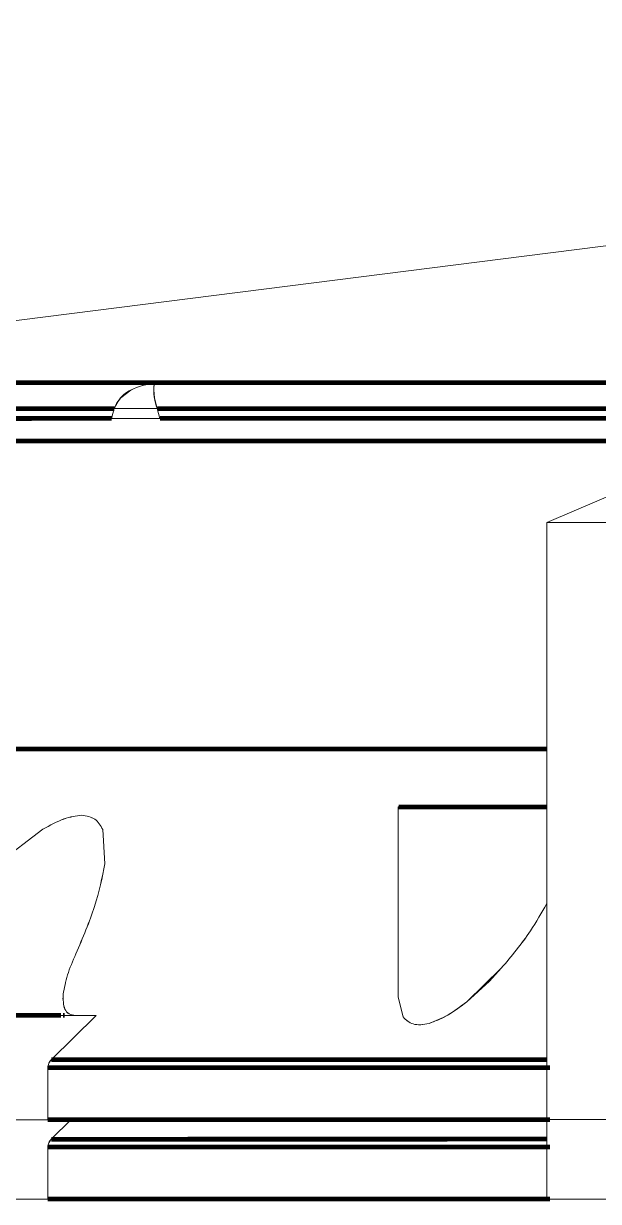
# Model space of a CAD drawing. Header units: millimetres. Extents: x -16985 to -606, y 2122 to 9380.
# Drawn here: x -2125.75 to -2103.67, y 7666.96 to 7712.17 of the extents above; entities that cross this region are included whole.
import ezdxf

# ---------------------------------------------------------------- set-up
doc = ezdxf.new("R2010")
doc.units = ezdxf.units.MM
doc.linetypes.add('K5LT_THIN', pattern=[0])

msp = doc.modelspace()

# ---------------------------------------------------------------- linework, layer by layer
at = {"color": 7, "linetype": 'K5LT_THIN', "lineweight": 18}
for p, q in [((-2036.018366031, 7712.1650275195), (-2144.8922312368, 7698.3782751055)), ((-2121.1806492566, 7698.2914005719), (-2121.1868975664, 7698.2891816451)), ((-2121.0205705682, 7698.3207587634), (-2120.6929991517, 7698.3811126246)), ((-2120.7449669481, 7698.2081202227), (-2120.7487018654, 7698.0987093106)), ((-2120.7331907824, 7698.2904940744), (-2120.734822704, 7698.2790788423)), ((-2120.7322760458, 7698.2934299052), (-2120.7331907462, 7698.2904942362)), ((-2122.1672308929, 7697.606185692), (-2122.0187256395, 7697.7989122393)), ((-2122.0187256395, 7697.7989122393), (-2121.6341802357, 7698.0988992331)), ((-2120.7487018654, 7698.0987093106), (-2120.7205809276, 7697.7982023565)), ((-2120.7205809276, 7697.7982023565), (-2120.7165697644, 7697.7787889707)), ((-2122.2768316782, 7697.3888629713), (-2122.3783869103, 7697.004396129)), ((-2122.2768316774, 7697.3888629714), (-2122.378386904, 7697.004396168)), ((-2122.3783868648, 7697.0034598205), (-2122.2768316326, 7697.3879248145)), ((-2122.3783868483, 7697.003459911), (-2122.2768316317, 7697.3879248148)), ((-2122.369312456, 7697.0099478102), (-2122.2706275905, 7697.3888635545)), ((-2122.2706275904, 7697.3888635548), (-2122.3693124569, 7697.009947809)), ((-2122.3693124113, 7697.0090115345), (-2122.2706275445, 7697.3879254435)), ((-2122.2706275447, 7697.3879254432), (-2122.3693123672, 7697.009011762)), ((-2122.2768316785, 7697.3888629713), (-2122.0867283305, 7697.710659982)), ((-2122.2768316332, 7697.3879248145), (-2120.6235980386, 7697.388071227)), ((-2122.2706275265, 7697.3879254431), (-2122.2479288127, 7697.4358402229)), ((-2120.6943361562, 7697.6711818751), (-2120.6808809794, 7697.6060609786)), ((-2120.6808809794, 7697.6060609786), (-2120.6621938325, 7697.5425407045)), ((-2120.5219677835, 7697.0045943991), (-2120.623598087, 7697.3890394602)), ((-2120.5219677648, 7697.0045943091), (-2120.623598087, 7697.3890394605)), ((-2120.6235980397, 7697.388071227), (-2120.5219677256, 7697.0036242662)), ((-2120.6235980399, 7697.388071227), (-2120.5219677176, 7697.0036242274)), ((-2120.6167504021, 7697.3890401125), (-2120.5146297192, 7697.0101460307)), ((-2120.5146296726, 7697.0101458037), (-2120.6167504011, 7697.3890401127)), ((-2120.5146296262, 7697.0091757885), (-2120.6167503547, 7697.3880719129)), ((-2120.6167503539, 7697.388071913), (-2120.5146296253, 7697.0091757876)), ((-2122.3783868828, 7697.0043959403), (-2122.3503213704, 7697.0043989364)), ((-2120.5219678011, 7697.0036240388), (-2122.3783868371, 7697.0034596318)), ((-2120.5219679501, 7697.0036240418), (-2122.3783866323, 7697.003459635)), ((-2120.5146297482, 7697.0091757881), (-2120.5219678011, 7697.0036240388)), ((-2105.6521786102, 7693.0230816633), (-2099.166394685, 7695.7755482314)), ((-2101.4095379473, 7693.0234737108), (-2105.6521786102, 7693.0230816633)), ((-2105.6499401062, 7670.1010813025), (-2105.6521786142, 7693.0230816644)), ((-2105.6521786142, 7693.0230816537), (-2105.6499401062, 7670.101081303)), ((-2111.2952886504, 7682.1005851513), (-2111.362540172, 7682.1005749977)), ((-2111.362540172, 7682.1005749977), (-2111.2952886541, 7682.1005779793)), ((-2111.362540171, 7682.1005749977), (-2111.3618274144, 7674.8020499538)), ((-2111.0961185336, 7682.10060805), (-2111.2952886504, 7682.1005851513)), ((-2111.2952886541, 7682.1005779793), (-2111.0961185359, 7682.1005939816)), ((-2110.7726838143, 7682.1006428137), (-2111.0961185336, 7682.10060805)), ((-2111.0961185359, 7682.1005939816), (-2110.7726838173, 7682.1006223896)), ((-2110.3374139105, 7682.1006881065), (-2110.7726838143, 7682.1006428137)), ((-2110.7726838173, 7682.1006223896), (-2110.3374139082, 7682.1006621116)), ((-2108.1312816726, 7682.1009151383), (-2110.3374139115, 7682.1006881065)), ((-2110.3374139082, 7682.1006621116), (-2109.8070359936, 7682.1007116212)), ((-2109.8070359936, 7682.1007116212), (-2109.2019321964, 7682.1007690155)), ((-2109.3623507705, 7682.1007703314), (-2109.2481844912, 7682.1007844949)), ((-2109.2481844899, 7682.1007784664), (-2109.3623507705, 7682.1007703314)), ((-2109.2481844912, 7682.1007844949), (-2108.9230664199, 7682.1008188006)), ((-2108.9230664233, 7682.1008076612), (-2109.2481844899, 7682.1007784664)), ((-2109.2019321964, 7682.1007690155), (-2108.5453563115, 7682.1008320892)), ((-2108.9230664199, 7682.1008188006), (-2108.4364928533, 7682.1008680253)), ((-2108.4364928465, 7682.1008534717), (-2108.9230664233, 7682.1008076612)), ((-2108.5453563115, 7682.1008320892), (-2107.8625401827, 7682.1008984182)), ((-2108.4364928533, 7682.1008680253), (-2107.862540188, 7682.100924677)), ((-2107.8625401873, 7682.1009089217), (-2108.4364928465, 7682.1008534717)), ((-2105.6511120036, 7682.1011415624), (-2108.1312816736, 7682.1009151382)), ((-2107.862540188, 7682.100924677), (-2107.2885875277, 7682.100980127)), ((-2107.288587526, 7682.1009655734), (-2107.8625401873, 7682.1009089217)), ((-2107.8625401827, 7682.1008984182), (-2107.179724064, 7682.1009654536)), ((-2107.2885875277, 7682.100980127), (-2106.802013951, 7682.1010259375)), ((-2106.8020139554, 7682.1010147981), (-2107.288587526, 7682.1009655734)), ((-2107.179724064, 7682.1009654536), (-2106.5231481812, 7682.1010306192)), ((-2106.802013951, 7682.1010259375), (-2106.4768958854, 7682.1010551323)), ((-2106.4768958831, 7682.1010491038), (-2106.8020139554, 7682.1010147981)), ((-2106.5231481812, 7682.1010306192), (-2105.9180443812, 7682.1010914108)), ((-2106.3627296038, 7682.1010632673), (-2106.4768958831, 7682.1010491038)), ((-2106.4768958854, 7682.1010551323), (-2106.3627296038, 7682.1010632673)), ((-2106.444366112, 7682.101068881), (-2105.6511120035, 7682.1011412888)), ((-2105.9180443812, 7682.1010914108), (-2105.6511120013, 7682.1011186293)), ((-2126.7242558585, 7679.9427605132), (-2125.0090742273, 7681.2425435363)), ((-2126.7242551306, 7679.9427609133), (-2125.0090768994, 7681.2425436619)), ((-2122.7105257621, 7681.2302932538), (-2122.6286156865, 7679.9230552106)), ((-2122.7105253994, 7681.2302932454), (-2122.6286155909, 7679.9230552088)), ((-2107.4030178025, 7675.9082841485), (-2108.7298428401, 7674.6221094344)), ((-2107.8618871451, 7675.4138459488), (-2107.4030177436, 7675.9082841421)), ((-2108.729843428, 7674.6221094052), (-2107.8618871451, 7675.4138459488)), ((-2124.2372110427, 7674.7617816276), (-2124.237207841, 7674.7289971179)), ((-2111.1759175044, 7674.0419005058), (-2111.3618282284, 7674.8103853095)), ((-2111.3594229104, 7674.8020501906), (-2111.1759998655, 7674.0418995661)), ((-2122.9647567424, 7674.0995209511), (-2130.8664297682, 7674.0987569935)), ((-2126.2685865025, 7674.0992745159), (-2125.4511287633, 7674.0993516351)), ((-2125.4511287633, 7674.0993516351), (-2124.7126204356, 7674.0994204786)), ((-2124.7126204356, 7674.0994204786), (-2124.2371463623, 7674.0994641273)), ((-2124.6855166178, 7672.3983750628), (-2122.9647567424, 7674.0995209511)), ((-2122.9647567386, 7674.0995209515), (-2124.6855166218, 7672.398375064)), ((-2124.2036861835, 7674.0994172699), (-2124.2083252682, 7674.0994122952)), ((-2124.2083252682, 7674.0994122952), (-2124.166222017, 7674.0994153737)), ((-2124.1873764185, 7674.0994192428), (-2124.2036861835, 7674.0994172699)), ((-2123.7606286259, 7674.099507277), (-2123.5270361099, 7674.0995282676)), ((-2123.7603992881, 7674.0994496933), (-2122.9647567415, 7674.0995209511)), ((-2123.2680852265, 7674.0995193818), (-2123.742766633, 7674.0994686018)), ((-2124.8196472953, 7672.0993416054), (-2124.8194519801, 7670.099341615)), ((-2124.7827466043, 7672.2623588221), (-2124.6855166178, 7672.3983750628)), ((-2130.8660391378, 7670.0987570126), (-2124.8194519793, 7670.099341615)), ((-2124.8194520283, 7670.099341615), (-2130.8660390198, 7670.0987570126)), ((-2123.9272903822, 7670.0995595004), (-2124.8812223999, 7670.0994762942)), ((-2115.6978174315, 7670.1001644318), (-2124.8194520283, 7670.099341615)), ((-2124.8194519873, 7670.0994234047), (-2123.2780650883, 7670.0995678804)), ((-2124.6852188343, 7669.3502702528), (-2123.9272898642, 7670.0995600111)), ((-2123.9272898656, 7670.0995600111), (-2124.6852188383, 7669.350270254)), ((-2124.020089873986, 7670.099437567181), (-2114.650844731176, 7670.10028113247)), ((-2122.9740473096, 7670.0995319783), (-2123.9872039462, 7670.0994414467)), ((-2121.2360146714, 7670.0997942455), (-2121.9487470053, 7670.0997320778)), ((-2120.9563756121, 7670.0997475423), (-2121.9487469108, 7670.0996390166)), ((-2121.7945946569, 7670.0997026865), (-2120.8763991987, 7670.0997805751)), ((-2120.5900708185, 7670.0997958975), (-2120.9563756121, 7670.0997475423)), ((-2120.8763991987, 7670.0997805751), (-2120.5900708185, 7670.0997958975)), ((-2120.5969786252, 7670.1008720821), (-2119.0830482337, 7670.1010312117)), ((-2120.588823363145, 7670.100744729481), (-2114.822753345637, 7670.101359226573)), ((-2112.256187345381, 7670.100592512419), (-2120.588823275908, 7670.099851448567)), ((-2105.5352760078, 7670.101093103), (-2115.6978174315, 7670.1001644318)), ((-2114.650844731176, 7670.10028113247), (-2105.64993999549, 7670.101102555532)), ((-2105.649940003985, 7670.101189546203), (-2112.256187345381, 7670.100592512418)), ((-2102.376084125, 7670.1013838264), (-2105.6499402992, 7670.101081303)), ((-2105.6499402992, 7670.101081303), (-2105.5352760078, 7670.101093103)), ((-2102.376084271, 7670.1013838259), (-2105.6499401062, 7670.1010813025)), ((-2105.6499401062, 7670.101081303), (-2105.5352758728, 7670.101093103)), ((-2105.6496423228, 7667.0529764925), (-2105.6499399934, 7670.101081303)), ((-2124.7824488208, 7669.2142540121), (-2124.6852188343, 7669.3502702528)), ((-2124.8193495118, 7669.0512367954), (-2124.8191541966, 7667.051236805)), ((-2130.8657413543, 7667.0506522026), (-2124.8191541958, 7667.051236805)), ((-2124.8191542448, 7667.051236805), (-2130.8657412363, 7667.0506522026)), ((-2123.9868668473, 7667.0514494679), (-2124.8809246165, 7667.0513714842)), ((-2115.697519648, 7667.0520596218), (-2124.8191542448, 7667.051236805)), ((-2124.8191542038, 7667.0513185947), (-2123.2777673049, 7667.0514630704)), ((-2124.019792090496, 7667.051332757182), (-2114.650546947686, 7667.05217632247)), ((-2122.9737495261, 7667.0514271683), (-2123.9869061627, 7667.0513366367)), ((-2121.2357168879, 7667.0516894355), (-2121.9484492218, 7667.0516272678)), ((-2120.9560778286, 7667.0516427323), (-2121.9484491273, 7667.0515342066)), ((-2121.7942968734, 7667.0515978765), (-2120.8761014152, 7667.0516757651)), ((-2120.589773035, 7667.0516910875), (-2120.9560778286, 7667.0516427323)), ((-2120.8761014152, 7667.0516757651), (-2120.589773035, 7667.0516910875)), ((-2120.588525579655, 7667.052639919481), (-2114.822455562148, 7667.053254416574)), ((-2120.3599564153, 7667.0527702802), (-2120.58852559, 7667.0527461321)), ((-2112.25588956189, 7667.052487702419), (-2120.588525492419, 7667.051746638567)), ((-2105.5349782243, 7667.052988293), (-2115.697519648, 7667.0520596218)), ((-2114.650546947686, 7667.05217632247), (-2105.592310208048, 7667.053002996163)), ((-2105.649642333328, 7667.053084736194), (-2112.25588956189, 7667.052487702419)), ((-2102.3757863415, 7667.0532790164), (-2105.6496425158, 7667.052976493)), ((-2105.6496425158, 7667.052976493), (-2105.5349782243, 7667.052988293)), ((-2102.3757864875, 7667.0532790159), (-2105.6496423228, 7667.0529764925)), ((-2105.6496423228, 7667.052976493), (-2105.5349780893, 7667.052988293))]:
    msp.add_line(p, q, dxfattribs=at)
at = {"color": 7, "linetype": 'K5LT_THIN', "const_width": 0.18}
for points in [[(-2144.8922312368, 7698.3782751055), (-2144.7154397566, 7698.3782504107), (-2144.1854113978, 7698.3782602943), (-2143.3031837158, 7698.3783047369), (-2142.0704837128, 7698.3783836516), (-2140.4897244567, 7698.3784968839), (-2138.5640003582, 7698.3786442122), (-2136.2970811126, 7698.3788253479), (-2133.6934043207, 7698.3790399366), (-2130.7580668022, 7698.3792875582), (-2127.496814618, 7698.3795677279), (-2123.9160318225, 7698.3798798973), (-2120.0227279662, 7698.3802234553), (-2115.8245243742, 7698.3805977294), (-2111.3296392272, 7698.381001987), (-2106.5468714738, 7698.3814354366), (-2101.4855836067, 7698.3818972298)], [(-2120.692998829, 7698.3801640437), (-2124.813075264, 7698.3798013132), (-2128.5694625258, 7698.3794750845), (-2131.953651189, 7698.3791860965), (-2134.9579749779, 7698.3789350038), (-2137.5756281327, 7698.3787223753), (-2139.8006808271, 7698.3785486927), (-2141.6280926012, 7698.3784143493), (-2143.0537237795, 7698.3783196496), (-2144.0743448489, 7698.378264808), (-2144.6876437744, 7698.3782499487), (-2144.8922312368, 7698.3782751055)], [(-2054.5794664334, 7698.3862733212), (-2061.9202356075, 7698.3855799378), (-2069.0397881187, 7698.3849099657), (-2075.9219958906, 7698.3842649225), (-2082.551268509, 7698.3836462695), (-2088.9125885394, 7698.3830554082), (-2094.9915455458, 7698.382493677), (-2100.7743687353, 7698.3819623484), (-2106.2479581536, 7698.381462626), (-2111.3999143601, 7698.380995642), (-2116.2185665169, 7698.3805624541), (-2120.6929988272, 7698.3801640437)], [(-2145.7590685119, 7697.3861093597), (-2145.4916005125, 7697.3861792464), (-2144.841675972, 7697.3862863721), (-2143.8106664887, 7697.3864305108), (-2142.4007479011, 7697.3866113584), (-2140.614895696, 7697.3868285332), (-2138.4568787292, 7697.3870815768), (-2135.9312512713, 7697.3873699552), (-2133.0433433969, 7697.3876930599), (-2129.7992497359, 7697.3880502089), (-2126.2058166112, 7697.3884406485), (-2122.2706275904, 7697.3888635548)], [(-2122.2706275445, 7697.3879254435), (-2126.2058165692, 7697.3875797474), (-2129.7992496978, 7697.3872683348), (-2133.0433433627, 7697.3869918629), (-2135.9312512411, 7697.3867509152), (-2138.456878703, 7697.3865460001), (-2140.6148956741, 7697.3863775501), (-2142.4007478833, 7697.3862459207), (-2143.8106664751, 7697.3861513897), (-2144.8416759626, 7697.3860941566), (-2145.4916005074, 7697.3860743421), (-2145.759068511, 7697.3860919882)], [(-2145.7590685112, 7697.3860919878), (-2145.4916005091, 7697.3860743417), (-2144.8416759652, 7697.3860941562), (-2143.8106664779, 7697.3861513893), (-2142.4007478857, 7697.3862459203), (-2140.6148956754, 7697.3863775497), (-2138.4568787027, 7697.3865459997), (-2135.9312512385, 7697.3867509148), (-2133.0433433574, 7697.3869918625), (-2129.7992496891, 7697.3872683344), (-2126.2058165566, 7697.387579747), (-2122.2706275265, 7697.3879254431)], [(-2122.3817212084, 7697.3888516716), (-2126.2058166082, 7697.3884406481), (-2129.799249732, 7697.3880502085), (-2133.0433433923, 7697.3876930595), (-2135.9312512662, 7697.3873699548), (-2138.4568787239, 7697.3870815764), (-2140.6148956908, 7697.3868285328), (-2142.4007478962, 7697.386611358), (-2143.8106664844, 7697.3864305104), (-2144.8416759685, 7697.3862863717), (-2145.4916005101, 7697.386179246), (-2145.7225747766, 7697.3861252318)], [(-2120.6167504011, 7697.3890401127), (-2116.2182932122, 7697.389506856), (-2111.4991577584, 7697.3900038158), (-2106.4693032854, 7697.3905299434), (-2101.1393447788, 7697.3910841283), (-2095.5205305628, 7697.3916652011), (-2089.6247185615, 7697.3922719355), (-2083.4643512742, 7697.392903051), (-2077.0524295164, 7697.3935572157), (-2070.4024849836, 7697.394233049), (-2063.5285516932, 7697.3949291248), (-2056.4451363681, 7697.3956439739)], [(-2056.4451363357, 7697.3956439735), (-2063.5285516676, 7697.3949291244), (-2070.4024849642, 7697.3942330486), (-2077.0524295031, 7697.3935572153), (-2083.4643512665, 7697.3929030506), (-2089.624718559, 7697.3922719351), (-2095.5205305651, 7697.3916652007), (-2101.1393447855, 7697.3910841279), (-2106.4693032959, 7697.390529943), (-2111.4991577723, 7697.3900038154), (-2116.2182932289, 7697.3895068556), (-2120.6167504201, 7697.3890401123)], [(-2120.6167503728, 7697.3880719126), (-2116.1928087885, 7697.388466539), (-2111.4446506338, 7697.3888939405), (-2106.3824086673, 7697.389353205), (-2101.0168859149, 7697.3898433525), (-2095.359532616, 7697.3903633369), (-2089.4224217878, 7697.3909120486), (-2083.2182234613, 7697.3914883167), (-2076.7601776428, 7697.3920909112), (-2070.0620660593, 7697.3927185464), (-2063.1381827478, 7697.3933698827), (-2056.0033035509, 7697.3940435302)], [(-2056.0033035696, 7697.3940435306), (-2063.1381827614, 7697.3933698831), (-2070.0620660682, 7697.3927185468), (-2076.7601776471, 7697.3920909116), (-2083.2182234614, 7697.3914883171), (-2089.4224217841, 7697.390912049), (-2095.3595326087, 7697.3903633373), (-2101.0168859045, 7697.3898433529), (-2106.3824086541, 7697.3893532054), (-2111.4446506182, 7697.3888939409), (-2116.1928087711, 7697.3884665394), (-2120.6167503539, 7697.388071913)], [(-2145.7570905397, 7697.0071859367), (-2145.4824480285, 7697.0071691843), (-2144.828709389, 7697.0071895651), (-2143.7972422152, 7697.0072470364), (-2142.3902042939, 7697.007341478), (-2140.6105390902, 7697.0074726923), (-2138.4619695901, 7697.0076404048), (-2135.9489905122, 7697.0078442648), (-2133.0768589048, 7697.0080838456), (-2129.8515831485, 7697.0083586462), (-2126.2799103867, 7697.0086680916), (-2122.3693124113, 7697.0090115345)], [(-2122.3693122572, 7697.009011535), (-2126.2799102638, 7697.0086680921), (-2129.8515830535, 7697.0083586467), (-2133.0768588346, 7697.0080838461), (-2135.9489904635, 7697.0078442653), (-2138.4619695594, 7697.0076404054), (-2140.610539074, 7697.0074726928), (-2142.3902042886, 7697.0073414785), (-2143.7972422171, 7697.0072470369), (-2144.8287093944, 7697.0071895656), (-2145.4824480337, 7697.0071691848), (-2145.7570905411, 7697.0071859371)], [(-2056.6217535097, 7697.015079856), (-2063.6693170694, 7697.0144146433), (-2070.5089538722, 7697.0137714044), (-2077.1263570354, 7697.0131514849), (-2083.5076845354, 7697.0125561815), (-2089.6395881627, 7697.0119867394), (-2095.5092414427, 7697.0114443498), (-2101.1043664659, 7697.0109301472), (-2106.4132595701, 7697.0104452073), (-2111.4248158216, 7697.0099905443), (-2116.1285522444, 7697.0095671093), (-2120.5146297482, 7697.0091757881)], [(-2120.5146296253, 7697.0091757876), (-2116.1285521154, 7697.0095671088), (-2111.4248156869, 7697.0099905438), (-2106.4132594305, 7697.0104452067), (-2101.1043663222, 7697.0109301467), (-2095.5092412955, 7697.0114443493), (-2089.6395880125, 7697.0119867389), (-2083.5076843831, 7697.012556181), (-2077.1263568815, 7697.0131514844), (-2070.5089537175, 7697.0137714039), (-2063.6693169144, 7697.0144146427), (-2056.6217533552, 7697.0150798555)], [(-2134.2135316322, 7696.1426396369), (-2131.1390005599, 7696.1429793616), (-2127.7322463159, 7696.1433507708), (-2124.0000513396, 7696.1437531251), (-2119.9498459836, 7696.1441856235), (-2115.589693721, 7696.144647405), (-2110.9282750922, 7696.1451375501), (-2105.9748704226, 7696.1456550831), (-2100.739341347, 7696.1461989736), (-2095.232111176, 7696.1467681388), (-2089.4641441445, 7696.1473614456), (-2083.4469235831, 7696.1479777127), (-2077.1924290564, 7696.1486157132), (-2070.713112513, 7696.1492741771), (-2064.0218734952, 7696.1499517932), (-2057.1320334576, 7696.1506472126), (-2050.0573092453, 7696.1513590508), (-2042.8117857861, 7696.1520858906), (-2035.4098880482, 7696.1528262849)], [(-2035.4098879621, 7696.1510667446), (-2042.8117857017, 7696.1503614355), (-2050.0573091628, 7696.1496731142), (-2057.1320333771, 7696.1490031509), (-2064.0218734169, 7696.1483528796), (-2070.7131124371, 7696.1477235948), (-2077.1924289829, 7696.1471165493), (-2083.4469235123, 7696.1465329518), (-2089.4641440765, 7696.145973964), (-2095.232111111, 7696.1454406989), (-2100.7393412851, 7696.1449342182), (-2105.9748703638, 7696.1444555301), (-2110.9282750367, 7696.1440055877), (-2115.589693669, 7696.1435852867), (-2119.9498459351, 7696.143195464), (-2124.0000512947, 7696.1428368956), (-2127.7322462748, 7696.1425102954), (-2131.1390005225, 7696.1422163136), (-2134.2135315987, 7696.1419555355)], [(-2134.2135315747, 7696.1419555356), (-2131.1390004967, 7696.1422163137), (-2127.7322462475, 7696.1425102955), (-2124.0000512662, 7696.1428368957), (-2119.9498459055, 7696.1431954641), (-2115.5896936387, 7696.1435852868), (-2110.9282750059, 7696.1440055878), (-2105.9748703327, 7696.1444555302), (-2100.7393412539, 7696.1449342183), (-2095.23211108, 7696.1454406991), (-2089.464144046, 7696.1459739641), (-2083.4469234823, 7696.1465329519), (-2077.1924289538, 7696.1471165494), (-2070.7131124089, 7696.1477235949), (-2064.02187339, 7696.1483528797), (-2057.1320333515, 7696.149003151), (-2050.0573091388, 7696.1496731143), (-2042.8117856793, 7696.1503614356), (-2035.4098879415, 7696.1510667447)], [(-2134.2123776783, 7684.3259767129), (-2131.0198690946, 7684.3262475923), (-2127.4708189681, 7684.3265541095), (-2123.5728156008, 7684.3268956091), (-2119.3341933993, 7684.327271361), (-2114.7640150549, 7684.3276805617), (-2109.8720521661, 7684.3281223363), (-2105.6513295227, 7684.3285060962)], [(-2105.6513295227, 7684.3285060956), (-2109.8720521661, 7684.3281223357), (-2114.7640150549, 7684.327680561), (-2119.3341933994, 7684.3272713603), (-2123.5728156008, 7684.3268956085), (-2127.4708189681, 7684.3265541089), (-2131.0198690946, 7684.3262475916), (-2134.2123776785, 7684.325976712)], [(-2105.6511120013, 7682.1011185149), (-2106.3833762778, 7682.101044592), (-2107.5574950886, 7682.1009282781), (-2108.7684068403, 7682.1008105797), (-2109.8700577046, 7682.100705693), (-2110.7295723285, 7682.1006262688), (-2111.2432805633, 7682.1005818869), (-2111.3492216144, 7682.1005779004), (-2111.0346174275, 7682.1006147901), (-2110.3374139106, 7682.1006881065)], [(-2108.4415567823, 7682.1008529872), (-2108.9232003541, 7682.1008076478), (-2109.2483594797, 7682.1007784492), (-2109.3625401805, 7682.1007703132), (-2109.2483594799, 7682.1007844785), (-2108.9232003546, 7682.1008187885), (-2108.4365653338, 7682.1008680197), (-2107.862540188, 7682.1009246773)], [(-2108.1312816727, 7682.1009151384), (-2107.5831994652, 7682.1009650534), (-2107.0644337747, 7682.1010123309)], [(-2107.862540188, 7682.1009246773), (-2107.2885150423, 7682.1009801356), (-2106.8018800214, 7682.1010259516), (-2106.4767208958, 7682.1010551501), (-2106.3625401948, 7682.1010632861), (-2106.4767208951, 7682.1010491208), (-2106.8018800201, 7682.1010148109), (-2107.2885150407, 7682.1009655796), (-2107.3265632092, 7682.1009617843)], [(-2124.3167132332, 7674.0994569492), (-2125.1954576724, 7674.0993755702), (-2126.653211187, 7674.0992379634), (-2128.2873919505, 7674.0990811218), (-2129.9998004569, 7674.0989144701)], [(-2124.1814098262, 7674.0994201228), (-2124.2036328875, 7674.0994172781), (-2124.2371028108, 7674.099411746), (-2124.2082792586, 7674.0994122955), (-2124.1741062481, 7674.0994146003)], [(-2105.6501646233, 7672.4001038212), (-2108.0902286542, 7672.3998799312), (-2110.6537891595, 7672.3996453314), (-2113.1548161945, 7672.3994171134), (-2115.5922413916, 7672.3991953746), (-2117.9650235523, 7672.3989802098), (-2120.2721490919, 7672.3987717108), (-2122.5126324722, 7672.3985699668), (-2124.685516622, 7672.3983750638)], [(-2124.6855166218, 7672.398375064), (-2122.5126324713, 7672.3985699669), (-2120.2721490908, 7672.3987717109), (-2117.965023551, 7672.3989802098), (-2115.5922413901, 7672.3991953747), (-2113.1548161929, 7672.3994171134), (-2110.6537891578, 7672.3996453315), (-2108.0902286524, 7672.3998799312), (-2105.6501646233, 7672.4001038212)], [(-2124.8196472966, 7672.0993416054), (-2122.6403790741, 7672.0995370636), (-2120.3930351152, 7672.099739411), (-2118.0785814082, 7672.0999485605), (-2115.6980127875, 7672.1001644222), (-2113.2523525061, 7672.1003869034), (-2110.7426517956, 7672.1006159084), (-2108.1699894147, 7672.1008513388), (-2105.535471185, 7672.1010930934)], [(-2105.5354711869, 7672.1010930934), (-2108.1699894161, 7672.1008513388), (-2110.7426517966, 7672.1006159084), (-2113.2523525066, 7672.1003869034), (-2115.6980127876, 7672.1001644222), (-2118.0785814079, 7672.0999485605), (-2120.3930351145, 7672.099739411), (-2122.6403790731, 7672.0995370636), (-2124.8196472953, 7672.0993416054)], [(-2124.8194519801, 7670.099341615), (-2122.6401837578, 7670.0995370732), (-2120.3928397993, 7670.0997394206), (-2118.0783860926, 7670.09994857), (-2115.6978174723, 7670.1001644318), (-2113.2521571913, 7670.100386913), (-2110.7424564813, 7670.100615918), (-2108.1697941009, 7670.1008513484), (-2105.5352758716, 7670.101093103)], [(-2105.6498668398, 7669.3519990112), (-2108.0899308707, 7669.3517751212), (-2110.6534913761, 7669.3515405214), (-2113.154518411, 7669.3513123034), (-2115.5919436081, 7669.3510905646), (-2117.9647257688, 7669.3508753998), (-2120.2718513084, 7669.3506669008), (-2122.5123346887, 7669.3504651568), (-2124.6852188385, 7669.3502702538)], [(-2124.6852188383, 7669.350270254), (-2122.5123346878, 7669.3504651569), (-2120.2718513073, 7669.3506669009), (-2117.9647257676, 7669.3508753998), (-2115.5919436066, 7669.3510905647), (-2113.1545184094, 7669.3513123034), (-2110.6534913743, 7669.3515405215), (-2108.0899308689, 7669.3517751212), (-2105.6498668398, 7669.3519990112)], [(-2124.8193495131, 7669.0512367954), (-2122.6400812906, 7669.0514322536), (-2120.3927373317, 7669.051634601), (-2118.0782836247, 7669.0518437505), (-2115.697715004, 7669.0520596122), (-2113.2520547226, 7669.0522820934), (-2110.7423540122, 7669.0525110984), (-2108.1696916312, 7669.0527465288), (-2105.5351734015, 7669.0529882834)], [(-2105.5351734034, 7669.0529882834), (-2108.1696916326, 7669.0527465288), (-2110.7423540131, 7669.0525110984), (-2113.2520547231, 7669.0522820934), (-2115.6977150041, 7669.0520596122), (-2118.0782836244, 7669.0518437505), (-2120.392737331, 7669.051634601), (-2122.6400812896, 7669.0514322536), (-2124.8193495118, 7669.0512367954)], [(-2124.8191541966, 7667.051236805), (-2122.6398859744, 7667.0514322632), (-2120.3925420158, 7667.0516346106), (-2118.0780883091, 7667.05184376), (-2115.6975196888, 7667.0520596218), (-2113.2518594078, 7667.052282103), (-2110.7421586979, 7667.052511108), (-2108.1694963174, 7667.0527465384), (-2105.5349780882, 7667.052988293)]]:
    msp.add_lwpolyline(points, dxfattribs=at)
at = {"color": 7, "linetype": 'K5LT_THIN', "lineweight": 18}
for points, knots in [([(-2120.692998828024, 7698.380164044788), (-2121.020210314248, 7698.316503420536), (-2121.528916266912, 7698.217532143943), (-2122.066816682096, 7697.806717379265), (-2122.211830500009, 7697.517544116153), (-2122.276831633242, 7697.387924814533)], [0, 0, 0, 0, 0.4986844255797582, 0.7752898246977542, 1, 1, 1, 1]), ([(-2122.276831631652, 7697.387924814793), (-2122.20287871112, 7697.531837387188), (-2122.054699213124, 7697.82019506907), (-2121.512947888753, 7698.220100821246), (-2121.020601205339, 7698.316212397616), (-2120.692998827027, 7698.380164044012)], [0, 0, 0, 0, 0.2500244121504728, 0.500974019869, 1, 1, 1, 1]), ([(-2120.692998827027, 7698.380164044012), (-2121.020920604334, 7698.316092543832), (-2121.513078902904, 7698.219931438663), (-2122.051980307452, 7697.819108598628), (-2122.197863331779, 7697.531420066395), (-2122.270627544681, 7697.387925443183)], [0, 0, 0, 0, 0.5001870197415278, 0.7507009586961986, 1, 1, 1, 1]), ([(-2121.201016458227, 7698.283215438239), (-2121.195049652007, 7698.285882645021), (-2121.163531056411, 7698.299971691795), (-2121.128413317079, 7698.303375284359), (-2121.099943740252, 7698.306134540559)], [0, 0, 0, 0, 0.1893106626882441, 1, 1, 1, 1]), ([(-2120.692998827029, 7698.380164044635), (-2120.720801043111, 7698.316004221014), (-2120.762526113341, 7698.219714301587), (-2120.74342884099, 7697.81926531965), (-2120.663475882922, 7697.53156597322), (-2120.623598039715, 7697.388071226997)], [0, 0, 0, 0, 0.5002252966309716, 0.750729207008183, 1, 1, 1, 1]), ([(-2120.623598038627, 7697.388071227046), (-2120.660378447585, 7697.518305222891), (-2120.742460230931, 7697.808944694668), (-2120.755366527186, 7698.102100207306), (-2120.745796285657, 7698.267908822972), (-2120.729325967893, 7698.30049367415), (-2120.726936495575, 7698.305221002487)], [0, 0, 0, 0, 0.2825456217495241, 0.6305489570909647, 0.9464009709790737, 1, 1, 1, 1]), ([(-2120.616750354748, 7697.388071912887), (-2120.657503775332, 7697.531945278833), (-2120.73915863649, 7697.820214571383), (-2120.761293369725, 7698.220423482459), (-2120.720286186038, 7698.316339061022), (-2120.692998827029, 7698.380164044635)], [0, 0, 0, 0, 0.2500152556186753, 0.5009385885307075, 1, 1, 1, 1]), ([(-2125.0090768994, 7681.242543661851), (-2124.731265985567, 7681.395880900581), (-2124.177221651713, 7681.701684683143), (-2123.736759587559, 7681.753652975575), (-2123.517155604743, 7681.77956313885)], [0, 0, 0, 0, 0.5014236169508484, 1, 1, 1, 1]), ([(-2125.009074227327, 7681.2425435363), (-2124.731293681116, 7681.395348122532), (-2124.175985832129, 7681.700817988055), (-2123.736698035311, 7681.753322714062), (-2123.517154303639, 7681.779563104898)], [0, 0, 0, 0, 0.5002280207580555, 1, 1, 1, 1]), ([(-2123.517155604743, 7681.77956313885), (-2123.332965203701, 7681.750588839009), (-2122.963545478792, 7681.692476810282), (-2122.795023646201, 7681.384643013996), (-2122.710525762078, 7681.230293253804)], [0, 0, 0, 0, 0.4985938449466602, 1, 1, 1, 1]), ([(-2123.517154303639, 7681.779563104898), (-2123.331873297992, 7681.750450770858), (-2122.961155425933, 7681.69220161311), (-2122.794092154385, 7681.384305850834), (-2122.710525399439, 7681.230293245449)], [0, 0, 0, 0, 0.499789785199299, 1, 1, 1, 1]), ([(-2122.628615590893, 7679.923055208756), (-2122.735907485768, 7679.388429366089), (-2122.950602730881, 7678.318622308735), (-2123.478774592023, 7677.082911638049), (-2123.742997618284, 7676.464735553686)], [0, 0, 0, 0, 0.4997404335594684, 1, 1, 1, 1]), ([(-2122.628615686483, 7679.923055210642), (-2122.733425183869, 7679.388751809995), (-2122.943288684904, 7678.318898551744), (-2123.476221005529, 7677.083269752911), (-2123.742997618324, 7676.464735554726)], [0, 0, 0, 0, 0.4994174635866134, 1, 1, 1, 1]), ([(-2105.650749814024, 7678.392372701162), (-2105.851662272285, 7678.04039371157), (-2106.336254086066, 7677.191436218071), (-2107.009121928672, 7676.38208007717), (-2107.403017802502, 7675.9082841485)], [0, 0, 0, 0, 0.414601428559117, 1, 1, 1, 1]), ([(-2107.403017743607, 7675.908284142121), (-2107.009633998197, 7676.382346151297), (-2106.337830741632, 7677.191928156889), (-2105.852067634781, 7678.041077221175), (-2105.650749874819, 7678.392995234472)], [0, 0, 0, 0, 0.5855639155753598, 1, 1, 1, 1]), ([(-2124.227066752763, 7674.916795538636), (-2124.183970763689, 7675.155755636798), (-2124.097717495172, 7675.63401567803), (-2123.86129357714, 7676.187697782211), (-2123.742997618357, 7676.464735553686)], [0, 0, 0, 0, 0.499644706983692, 1, 1, 1, 1]), ([(-2123.760399286025, 7674.099449692692), (-2123.846337463426, 7674.112189927456), (-2124.025264841237, 7674.138715702938), (-2124.231123768858, 7674.384312502145), (-2124.22867634286, 7674.705536967672), (-2124.227066752763, 7674.916795538636)], [0, 0, 0, 0, 0.2403384126406657, 0.5003960202779054, 1, 1, 1, 1]), ([(-2124.227066752757, 7674.916795537997), (-2124.227138542387, 7674.706359821029), (-2124.227247566351, 7674.386779738054), (-2124.026017467064, 7674.137651563568), (-2123.847100632879, 7674.111919298001), (-2123.760399285087, 7674.099449693804)], [0, 0, 0, 0, 0.498428944305296, 0.7569435724703394, 1, 1, 1, 1]), ([(-2110.179728497065, 7673.795467775234), (-2109.957802157875, 7673.877884130631), (-2109.479552511799, 7674.055490776796), (-2108.991448365664, 7674.424392405127), (-2108.729843428016, 7674.62210940516)], [0, 0, 0, 0, 0.4640386898590545, 1, 1, 1, 1]), ([(-2108.729842840126, 7674.622109434448), (-2108.972859911987, 7674.437530030526), (-2109.459478053696, 7674.067927657138), (-2109.939445727007, 7673.886360482176), (-2110.179717571991, 7673.795467943903)], [0, 0, 0, 0, 0.4993999422360925, 1, 1, 1, 1]), ([(-2111.175999865501, 7674.041899566079), (-2111.063070351391, 7673.932262791619), (-2110.892624703667, 7673.766786908858), (-2110.512144013006, 7673.727549424571), (-2110.289470404839, 7673.773045568638), (-2110.179728497065, 7673.795467775235)], [0, 0, 0, 0, 0.498943631075088, 0.7530606241125466, 1, 1, 1, 1]), ([(-2110.179717571991, 7673.795467943903), (-2110.289036333475, 7673.772949213003), (-2110.511036061094, 7673.727219165771), (-2110.888171049013, 7673.767092076852), (-2111.061316051751, 7673.932451911123), (-2111.175917504414, 7674.04190050577)], [0, 0, 0, 0, 0.247004820777719, 0.5016065146388599, 1, 1, 1, 1]), ([(-2124.782746604857, 7672.262358822696), (-2124.793529542212, 7672.235739141703), (-2124.814707256605, 7672.183458025454), (-2124.818020861321, 7672.127035695792), (-2124.819647296618, 7672.099341605391)], [0, 0, 0, 0, 0.5091643580383922, 1, 1, 1, 1]), ([(-2124.819647294509, 7672.099341605391), (-2124.817945789387, 7672.127225698314), (-2124.814504123704, 7672.183627365541), (-2124.793411412431, 7672.235919229326), (-2124.782746604269, 7672.26235882206)], [0, 0, 0, 0, 0.4943841963239473, 1, 1, 1, 1]), ([(-2124.685516622023, 7672.398375063757), (-2124.705516991292, 7672.376944665742), (-2124.743808870944, 7672.335914912215), (-2124.7701593427, 7672.286137037014), (-2124.782746604857, 7672.262358822696)], [0, 0, 0, 0, 0.5223135937056897, 1, 1, 1, 1]), ([(-2124.685218838532, 7669.350270253758), (-2124.705219207803, 7669.328839855743), (-2124.743511087454, 7669.287810102215), (-2124.76986155921, 7669.238032227014), (-2124.782448821368, 7669.214254012695)], [0, 0, 0, 0, 0.5223135937056897, 1, 1, 1, 1]), ([(-2124.782448821368, 7669.214254012695), (-2124.793231758722, 7669.187634331704), (-2124.814409473116, 7669.135353215455), (-2124.817723077831, 7669.078930885792), (-2124.819349513129, 7669.051236795392)], [0, 0, 0, 0, 0.5091643580383922, 1, 1, 1, 1]), ([(-2124.819349511019, 7669.051236795391), (-2124.817648005896, 7669.079120888315), (-2124.814206340213, 7669.135522555541), (-2124.793113628941, 7669.187814419328), (-2124.782448820779, 7669.214254012061)], [0, 0, 0, 0, 0.494384196323841, 1, 1, 1, 1])]:
    msp.add_open_spline(points, degree=3, knots=knots, dxfattribs=at)

doc.saveas('drawing.dxf')
